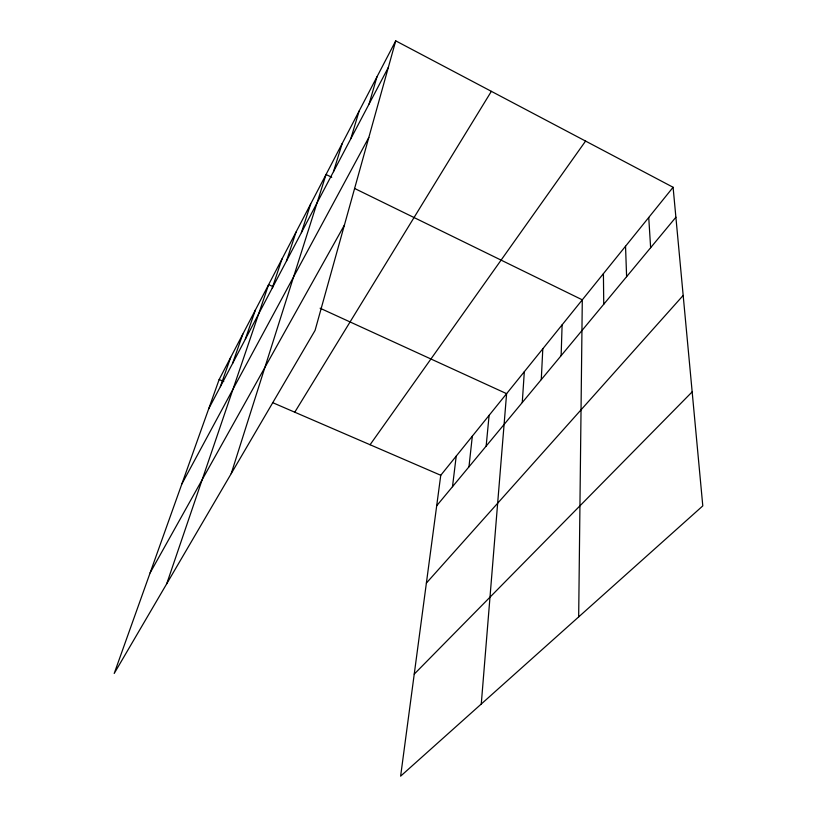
<?xml version="1.0" encoding="UTF-8"?>
<svg xmlns="http://www.w3.org/2000/svg" width="817" height="817" viewBox="0 0 817 817"><rect width="100%" height="100%" fill="white"/><g stroke="black" fill="none" stroke-linecap="round" stroke-linejoin="round"><path stroke-width="1.23" d="M578.671 616.906L582.296 299.839L354.537 188.431M561.136 355.65L562.106 324.86M541.273 379.619L542.805 348.788M522.267 402.536L524.32 371.704M481.264 704.029L506.601 393.661L320.101 308.213M486.146 446.113L489.107 415.353M468.968 466.834L472.328 436.155M452.495 486.707L456.223 456.111M673.096 187.277L440.761 475.28L400.626 776.15L702.794 505.897L673.096 187.277L395.724 40.85L219.15 379.527L114.206 673.463L315.076 330.405L395.724 40.85M369.059 104.055L376.954 76.869M350.799 138.747L359.123 111.051M333.489 171.662L342.18 143.557M231.211 473.646L326.044 174.491L331.743 177.279M301.371 232.702L310.674 203.974M286.461 261.042L296.02 232.089M272.235 288.074L282.008 258.948M166.719 583.777L268.619 284.633L273.195 286.716M245.294 339.269L255.435 309.929M232.539 363.534L242.812 334.133M220.324 386.737L230.731 357.315M208.641 408.939L388.32 67.443M181.885 483.909L368.814 137.46M150.114 572.891L344.427 225.053M294.774 412.197L491.364 91.341M370.07 444.744L585.585 141.075M436.687 505.764L675.894 217.24M426.382 583.072L683.175 295.427M414.229 674.127L692.162 391.864M219.15 379.527L223.766 381.519M272.51 402.587L440.761 475.28M648.739 217.475L650.628 247.704M625.536 246.234L626.608 276.687M603.416 273.664L603.743 304.271"/></g></svg>
